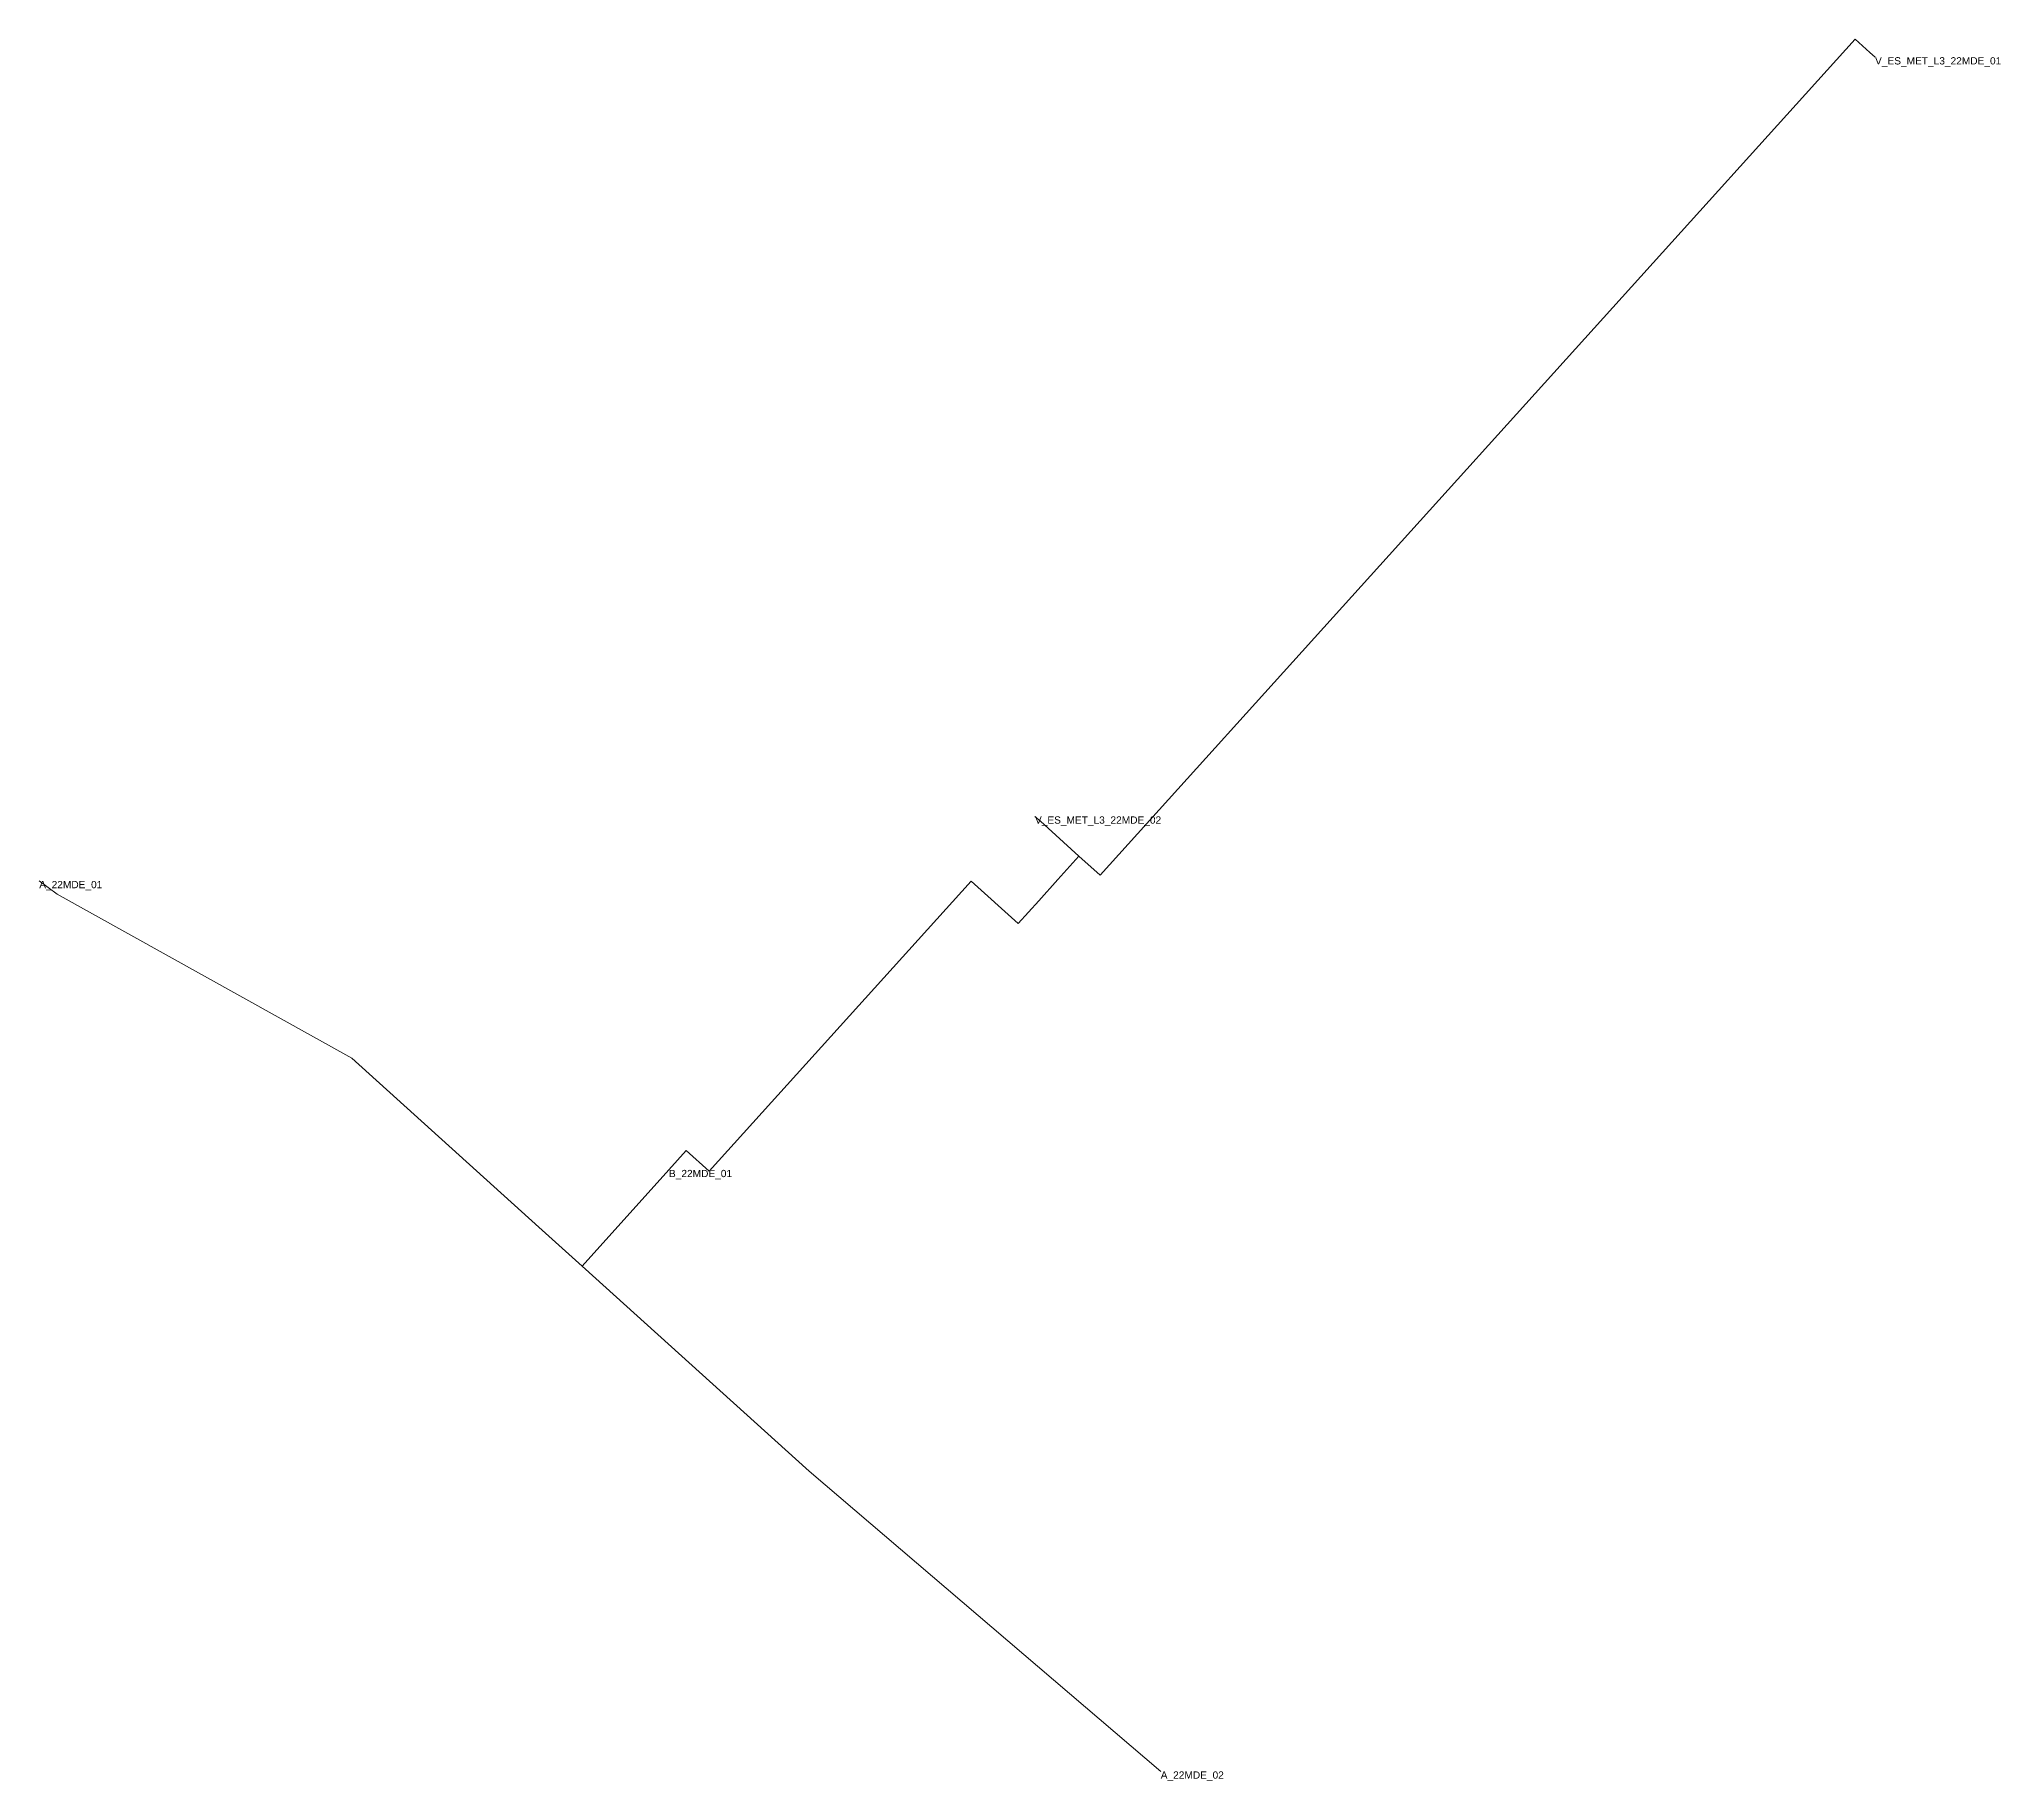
# Model space of a CAD drawing. Header units: metres. Extents: x 428764 to 428899, y 4587380 to 4587500.
import ezdxf
from ezdxf.enums import TextEntityAlignment as Align

# ---------------------------------------------------------------- set-up
doc = ezdxf.new("R2010")
doc.units = ezdxf.units.M
doc.header["$MEASUREMENT"] = 0
for name, color, linetype, lineweight, true_color in [('01_A_AccesTren_t', 40, 'Continuous', 0, 0xffd600), ('01_C_AccesExt_t', 251, 'Continuous', 0, 0x646464), ('01_I_Ascensor_l', 251, 'Continuous', 0, 0x646464), ('01_I_BarreraTarifaria_t', 251, 'Continuous', 0, 0x646464), ('01_I_Horitzontal_l', 251, 'Continuous', 0, 0x646464), ('01_I_Rampa_l', 251, 'Continuous', 0, 0x646464), ('01_I_RampaD_l', 251, 'Continuous', 0, 0x646464)]:
    doc.layers.add(name, color=color, linetype=linetype, lineweight=lineweight, true_color=true_color)
doc.styles.add('Style-Arial', font='arial.ttf')

msp = doc.modelspace()

# ---------------------------------------------------------------- linework, layer by layer
at = {"layer": '01_I_Ascensor_l'}
for p, q in [((428765.112811, 4587441.239566, -10), (428763.879816, 4587442.142577)), ((428834.084925, 4587442.252043, -20), (428832.763229, 4587440.778783, -10))]:
    msp.add_line(p, q, dxfattribs=at)
at = {"layer": '01_I_Horitzontal_l'}
for p, q in [((428835.535709, 4587443.852884, -20), (428832.874277, 4587446.256492, -20)), ((428834.084925, 4587442.252043, -20), (428835.535709, 4587443.852884, -20)), ((428765.112811, 4587441.239566, -10), (428785.434256, 4587429.941394, -10)), ((428801.288723, 4587415.591961, -10), (428807.2788, 4587422.230657, -10)), ((428798.313188, 4587418.276777, -10), (428801.288723, 4587415.591961, -10)), ((428801.288723, 4587415.591961, -10), (428816.94859, 4587401.462109, -10))]:
    msp.add_line(p, q, dxfattribs=at)
at = {"layer": '01_I_Horitzontal_l', "flags": 128}
for points, elevation in [([(428835.535709, 4587443.852884), (428836.991975, 4587442.537693), (428889.025963, 4587500.153132), (428890.026813, 4587499.249239)], -20), ([(428807.2788, 4587422.230657), (428808.474489, 4587423.555819), (428810.049035, 4587422.135111), (428828.094817, 4587442.134933), (428831.342671, 4587439.204404), (428832.763229, 4587440.778783)], -10)]:
    msp.add_lwpolyline(points, dxfattribs=dict(at, elevation=elevation))
at = {"layer": '01_I_Rampa_l'}
for p, q in [((428798.313188, 4587418.276777, -10), (428785.434256, 4587429.941394, -10)), ((428816.94859, 4587401.462109, -10), (428841.16947, 4587380.774892))]:
    msp.add_line(p, q, dxfattribs=at)
at = {"layer": '01_I_RampaD_l'}
for p, q in [((428890.026813, 4587499.249239, -20), (428890.396663, 4587498.915069, -20)), ((428832.874277, 4587446.256492, -20), (428832.503208, 4587446.591614, -20))]:
    msp.add_line(p, q, dxfattribs=at)

# ---------------------------------------------------------------- texts
at = {"layer": '01_A_AccesTren_t', "style": 'Style-Arial'}
for s, p in [('V_ES_MET_L3_22MDE_01', (428890.397883, 4587498.914116, -20)), ('V_ES_MET_L3_22MDE_02', (428832.503208, 4587446.591614, -20))]:
    msp.add_text(s, height=0.5, dxfattribs=at).set_placement(p, align=Align.TOP_LEFT)
at = {"layer": '01_C_AccesExt_t', "char_height": 0.5, "attachment_point": 1, "line_spacing_factor": 1.2, "style": 'Style-Arial'}
for s, insert in [('A_22MDE_01', (428763.879816, 4587442.142577)), ('A_22MDE_02', (428841.16947, 4587380.774892))]:
    msp.add_mtext(s, dxfattribs=dict(at, insert=insert))
at = {"layer": '01_I_BarreraTarifaria_t', "insert": (428807.2788, 4587422.230657, -10), "char_height": 0.5, "attachment_point": 1, "line_spacing_factor": 1.2, "style": 'Style-Arial'}
msp.add_mtext('B_22MDE_01', dxfattribs=at)

doc.saveas('drawing.dxf')
